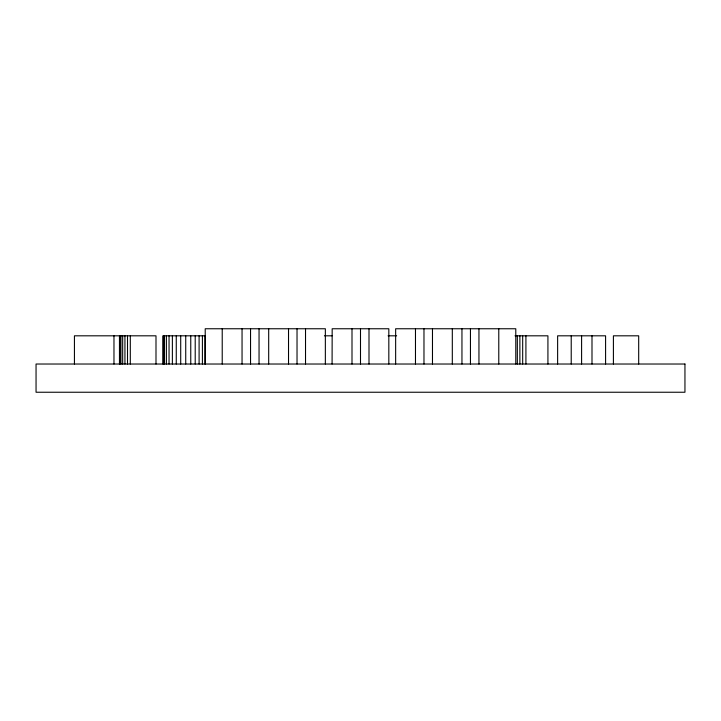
<?xml version="1.0" encoding="UTF-8"?>
<svg xmlns="http://www.w3.org/2000/svg" width="721" height="721" viewBox="0 0 721 721"><rect width="100%" height="100%" fill="white"/><g stroke="black" fill="none" stroke-linecap="round" stroke-linejoin="round"><path stroke-width="1.08" d="M324.414 335.815L332.084 335.815M388.078 335.815L396.649 335.815M514.992 335.815L547.924 335.815L547.924 364.024M638.689 364.024L638.689 335.815L613.409 335.815L613.409 364.024M605.586 364.024L605.586 335.815L557.63 335.815L557.63 364.024M591.995 335.815L591.995 364.024M581.595 335.815L581.595 364.024M571.221 335.815L571.221 364.024M525.915 335.815L525.915 364.024M522.68 335.815L522.68 364.024M519.877 335.815L519.877 364.024M517.336 335.815L517.336 364.024M515.785 364.024L515.785 328.758L395.649 328.758L395.649 364.024M498.779 328.758L498.779 364.024M478.951 328.758L478.951 364.024M470.452 328.758L470.452 364.024M461.954 328.758L461.954 364.024M452.31 328.758L452.31 364.024M432.474 328.758L432.474 364.024M423.975 328.758L423.975 364.024M415.476 328.758L415.476 364.024M388.826 364.024L388.826 328.758L332.174 328.758L332.084 364.024M368.999 328.758L368.999 364.024M360.5 328.758L360.5 364.024M352.001 328.758L352.001 364.024M325.351 364.024L325.351 328.758L205.215 328.758L205.215 364.024M305.524 328.758L305.524 364.024M297.025 328.758L297.025 364.024M288.526 328.758L288.526 364.024M268.69 328.758L268.69 364.024M259.046 328.758L259.046 364.024M250.547 328.758L250.547 364.024M242.049 328.758L242.049 364.024M222.221 328.758L222.221 364.024M205.052 364.024L205.052 335.815L162.964 335.815L162.964 364.024M202.403 335.815L202.403 364.024M199.095 335.815L199.095 364.024M195.211 335.815L195.211 364.024M190.759 335.815L190.759 364.024M185.73 335.815L185.73 364.024M180.71 335.815L180.71 364.024M176.266 335.815L176.266 364.024M172.373 335.815L172.373 364.024M169.047 335.815L169.047 364.024M166.389 335.815L166.389 364.024M164.487 335.815L164.487 364.024M163.343 335.815L163.343 364.024M155.997 364.024L155.997 335.815L74.434 335.815L74.434 364.024M130.303 335.815L130.303 364.024M127.509 335.815L127.509 364.024M124.94 335.815L124.94 364.024M122.678 335.815L122.678 364.024M120.939 335.815L120.939 364.024M119.83 335.815L119.83 364.024M119.461 335.815L119.461 364.024M113.972 335.815L113.972 364.024M684.95 364.024L36.05 364.024L36.05 392.242L684.95 392.242L684.95 364.024"/></g></svg>
